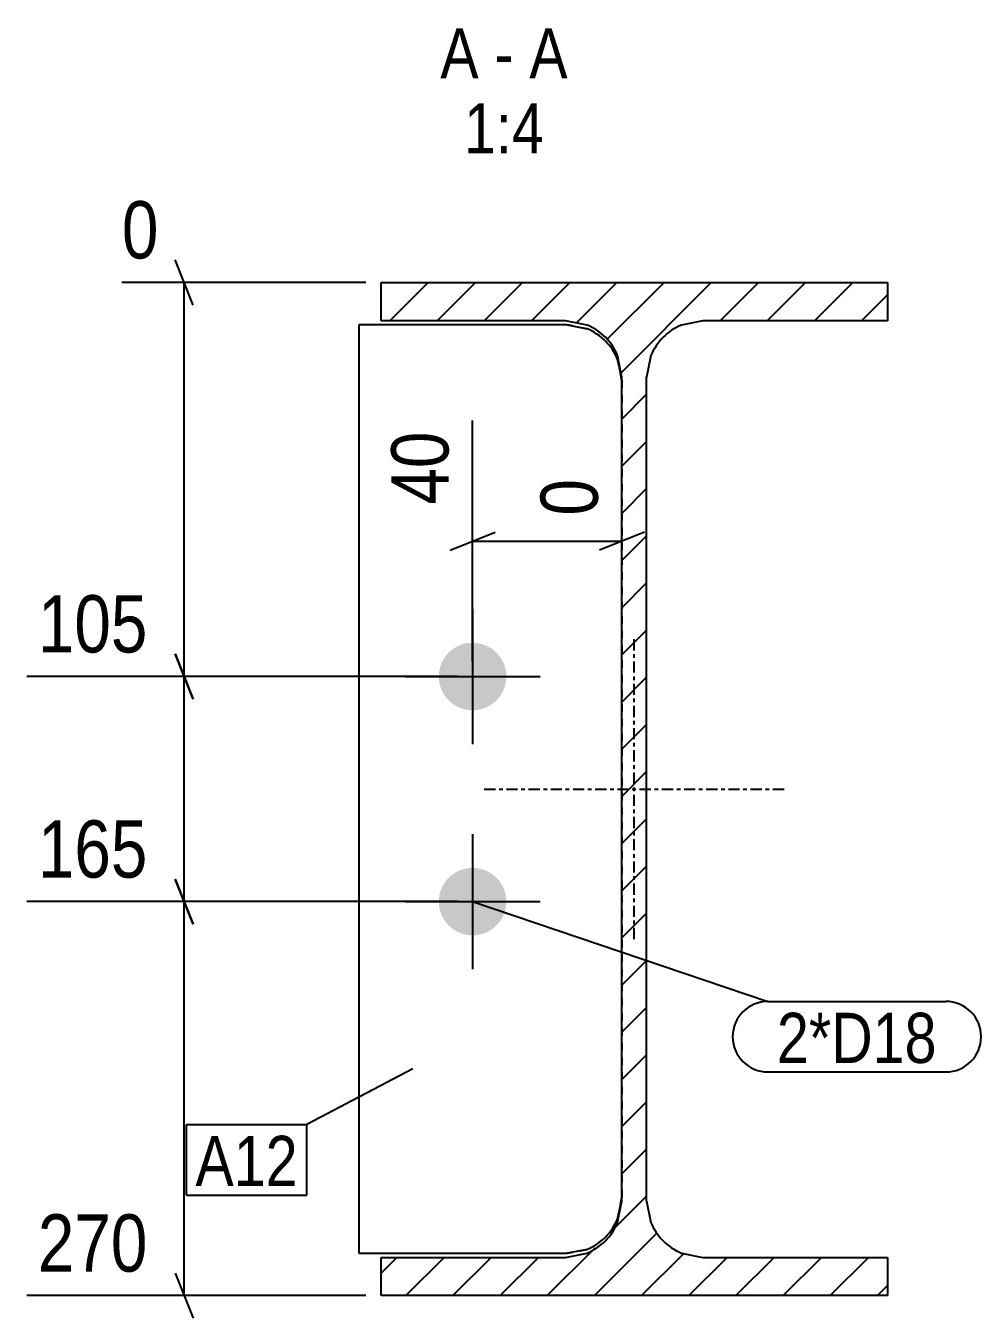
# Model space of a CAD drawing. Header units: millimetres. Extents: x 12 to 34442, y 10 to 1878.
# Drawn here: x 23550.1 to 23804.7, y 9.6 to 354 of the extents above; entities that cross this region are included whole.
import ezdxf

# ---------------------------------------------------------------- set-up
doc = ezdxf.new("R2010")
doc.units = ezdxf.units.MM
doc.linetypes.add('DXK_LINE_DOT2', pattern=[3.9198, 1.9599, -1.9599])
doc.linetypes.add('DXK_LINE_DOT3', pattern=[5.9187, 2.979, -0.9799, 0.9799, -0.9799])
for name, color, linetype in [('MÅLSÆTNING', 7, 'Continuous'), ('STÅL', 7, 'Continuous'), ('TEKST', 7, 'Continuous')]:
    doc.layers.add(name, color=color, linetype=linetype)
doc.styles.add('Arial Narrow', font='ARIALN.TTF', dxfattribs={"height": 0.2})

msp = doc.modelspace()

# ---------------------------------------------------------------- hatches: boundary and pattern name
at = {"layer": 'STÅL', "linetype": 'Continuous'}
h = msp.add_hatch(dxfattribs=at)
h.set_pattern_fill('', scale=2.8, style=0, pattern_type=0)
h.set_pattern_definition([(45, (23644.74, 285.6), (-6.28618, 6.28618), [])])
h.paths.add_polyline_path([(23779.74, 285.6), (23644.74, 285.6), (23644.74, 275.4), (23693.94, 275.4), (23699.68, 274.26), (23704.55, 271.01), (23707.8, 266.14), (23708.94, 260.4), (23708.94, 40.8), (23707.8, 35.06), (23704.55, 30.19), (23699.68, 26.94), (23693.94, 25.8), (23644.74, 25.8), (23644.74, 15.6), (23779.74, 15.6), (23779.74, 25.8), (23730.54, 25.8), (23724.8, 26.94), (23719.93, 30.19), (23716.68, 35.06), (23715.54, 40.8), (23715.54, 260.4), (23716.68, 266.14), (23719.93, 271.01), (23724.8, 274.26), (23730.54, 275.4), (23779.74, 275.4)])
for points in [[(23669.14, 189.6, -1), (23669.14, 171.6, -1)], [(23669.14, 129.6, -1), (23669.14, 111.6, -1)]]:
    msp.add_hatch(color=96, dxfattribs=at).paths.add_polyline_path(points)

# ---------------------------------------------------------------- linework, layer by layer
at = {"layer": 'MÅLSÆTNING', "color": 7, "linetype": 'Continuous'}
for p, q in [((23594.64, 279.6), (23589.84, 291.6)), ((23640.74, 285.6), (23575.69, 285.6)), ((23592.24, 180.6), (23592.24, 285.6)), ((23669.14, 184.6), (23669.14, 248.82)), ((23708.94, 207.2), (23708.94, 233.24)), ((23663.14, 214.29), (23675.14, 219.09)), ((23714.94, 219.09), (23702.94, 214.29)), ((23669.14, 216.69), (23708.94, 216.69)), ((23589.84, 186.6), (23594.64, 174.6)), ((23594.64, 174.6), (23589.84, 186.6)), ((23665.14, 180.6), (23550.36, 180.6)), ((23665.14, 180.6), (23550.36, 180.6)), ((23592.24, 120.6), (23592.24, 180.6)), ((23594.64, 114.6), (23589.84, 126.6)), ((23589.84, 126.6), (23594.64, 114.6)), ((23665.14, 120.6), (23550.36, 120.6)), ((23665.14, 120.6), (23550.36, 120.6)), ((23592.24, 15.6), (23592.24, 120.6)), ((23589.84, 21.6), (23594.64, 9.6)), ((23640.74, 15.6), (23550.36, 15.6))]:
    msp.add_line(p, q, dxfattribs=at)
at = {"layer": 'STÅL', "color": 2, "linetype": 'Continuous'}
for p, q in [((23644.74, 285.6), (23779.74, 285.6)), ((23644.74, 275.4), (23644.74, 285.6)), ((23779.74, 285.6), (23779.74, 275.4)), ((23638.94, 26.8), (23638.94, 274.4)), ((23638.94, 274.4), (23693.94, 274.4)), ((23693.94, 275.4), (23644.74, 275.4)), ((23699.68, 274.26), (23693.94, 275.4)), ((23693.94, 274.4), (23699.68, 273.26)), ((23730.54, 275.4), (23724.8, 274.26)), ((23779.74, 275.4), (23730.54, 275.4)), ((23708.94, 260.4), (23707.8, 266.14)), ((23716.68, 266.14), (23715.54, 260.4)), ((23707.8, 265.14), (23708.94, 259.4)), ((23708.94, 40.8), (23708.94, 260.4)), ((23715.54, 40.8), (23715.54, 260.4)), ((23708.94, 41.8), (23707.8, 36.06)), ((23707.8, 35.06), (23708.94, 40.8)), ((23715.54, 40.8), (23716.68, 35.06)), ((23699.68, 27.94), (23693.94, 26.8)), ((23693.94, 26.8), (23638.94, 26.8)), ((23644.74, 15.6), (23644.74, 25.8)), ((23644.74, 25.8), (23693.94, 25.8)), ((23693.94, 25.8), (23699.68, 26.94)), ((23724.8, 26.94), (23730.54, 25.8)), ((23730.54, 25.8), (23779.74, 25.8)), ((23779.74, 25.8), (23779.74, 15.6)), ((23779.74, 15.6), (23644.74, 15.6))]:
    msp.add_line(p, q, dxfattribs=at)
at = {"layer": 'STÅL', "color": 7, "linetype": 'DXK_LINE_DOT2'}
for p, q in [((23699.68, 273.26), (23693.94, 274.4)), ((23708.94, 259.4), (23707.8, 265.14)), ((23708.94, 259.4), (23708.94, 41.8)), ((23707.8, 36.06), (23708.94, 41.8)), ((23693.94, 26.8), (23699.68, 27.94))]:
    msp.add_line(p, q, dxfattribs=at)
at = {"layer": 'STÅL', "color": 96, "linetype": 'Continuous'}
for p, q in [((23669.14, 198.6), (23669.14, 162.6)), ((23651.14, 180.6), (23687.14, 180.6)), ((23669.14, 138.6), (23669.14, 102.6)), ((23651.14, 120.6), (23687.14, 120.6))]:
    msp.add_line(p, q, dxfattribs=at)
at = {"layer": 'STÅL', "color": 7, "linetype": 'DXK_LINE_DOT3'}
for p, q in [((23712.24, 110.6), (23712.24, 190.6)), ((23672.24, 150.6), (23752.24, 150.6))]:
    msp.add_line(p, q, dxfattribs=at)
at = {"layer": 'STÅL', "color": 2, "linetype": 'Continuous'}
for centre, start, end in [((23693.94, 260.4), 22.5, 67.5), ((23693.94, 259.4), 22.5, 67.5), ((23730.54, 260.4), 112.5, 157.5), ((23693.94, 41.8), 292.5, 337.5), ((23693.94, 40.8), 292.5, 337.5), ((23730.54, 40.8), 202.5, 247.5)]:
    msp.add_arc(centre, 15, start, end, dxfattribs=at)
at = {"layer": 'STÅL', "color": 7, "linetype": 'DXK_LINE_DOT2'}
for centre, start, end in [((23693.94, 259.4), 22.5, 67.5), ((23693.94, 41.8), 292.5, 337.5)]:
    msp.add_arc(centre, 15, start, end, dxfattribs=at)
at = {"layer": 'TEKST', "color": 7, "linetype": 'Continuous'}
for p, q in [((23669.14, 120.6), (23747.87, 94.01)), ((23747.87, 94.01), (23795.3, 94.01)), ((23653.23, 76.01), (23624.97, 61.22)), ((23747.87, 75.21), (23795.3, 75.21)), ((23592.88, 61.22), (23624.97, 61.22)), ((23592.88, 42.42), (23592.88, 61.22)), ((23624.97, 42.42), (23624.97, 61.22)), ((23592.88, 42.42), (23624.97, 42.42))]:
    msp.add_line(p, q, dxfattribs=at)
for centre, start, end in [((23747.87, 84.61), 90, 270), ((23795.3, 84.61), 270, 90)]:
    msp.add_arc(centre, 9.4, start, end, dxfattribs=at)

# ---------------------------------------------------------------- wipeouts: each hides what was drawn before it
at = {"color": 0, "linetype": 'Continuous'}
for points, layer in [([(23585.73, 183.8), (23585.73, 206.2), (23550.08, 206.2), (23550.08, 183.8)], 'MÅLSÆTNING'), ([(23585.73, 123.8), (23585.73, 146.2), (23550.08, 146.2), (23550.08, 123.8)], 'MÅLSÆTNING'), ([(23585.73, 18.8), (23585.73, 41.2), (23550.08, 41.2), (23550.08, 18.8)], 'MÅLSÆTNING'), ([(23670.77, 340), (23670.77, 354), (23660.55, 354), (23660.55, 340)], 'TEKST'), ([(23680.07, 340), (23680.07, 354), (23674.97, 354), (23674.97, 340)], 'TEKST'), ([(23694.5, 340), (23694.5, 354), (23684.27, 354), (23684.27, 340)], 'TEKST'), ([(23688.19, 320), (23688.19, 334), (23666.86, 334), (23666.86, 320)], 'TEKST')]:
    msp.add_wipeout(points, dxfattribs=at).dxf.layer = layer
at = {"color": 0}
msp.add_wipeout([(23622.57, 44.82), (23622.57, 58.82), (23595.28, 58.82), (23595.28, 44.82)], dxfattribs=at).dxf.layer = 'TEKST'

# ---------------------------------------------------------------- next in the draw order: texts
at = {"layer": 'MÅLSÆTNING', "color": 3, "linetype": 'Continuous', "style": 'Arial Narrow'}
for s, p in [('105', (23553.28, 187)), ('165', (23553.28, 127)), ('270', (23553.28, 22))]:
    msp.add_text(s, height=15.271, dxfattribs=at).set_placement(p)
at = {"layer": 'TEKST', "color": 3, "linetype": 'Continuous', "style": 'Arial Narrow'}
for s, height, p in [('A', 13.36, (23660.55, 340)), ('A', 13.36, (23684.27, 340)), ('-', 13.36, (23674.97, 340)), ('1:4', 13.362, (23666.86, 320))]:
    msp.add_text(s, height=height, dxfattribs=at).set_placement(p)

# ---------------------------------------------------------------- next in the draw order: wipeouts: each hides what was drawn before it
at = {"color": 0, "linetype": 'Continuous'}
for points in [[(23588.64, 288.8), (23588.64, 311.2), (23572.49, 311.2), (23572.49, 288.8)], [(23665.94, 249.1), (23643.54, 249.1), (23643.54, 223.2), (23665.94, 223.2)], [(23705.74, 236.44), (23683.34, 236.44), (23683.34, 220.29), (23705.74, 220.29)]]:
    msp.add_wipeout(points, dxfattribs=at).dxf.layer = 'MÅLSÆTNING'
at = {"color": 0}
for points in [[(23792.9, 77.61), (23792.9, 91.61), (23750.27, 91.61), (23750.27, 77.61)], [(23622.57, 44.82), (23622.57, 58.82), (23595.28, 58.82), (23595.28, 44.82)]]:
    msp.add_wipeout(points, dxfattribs=at).dxf.layer = 'TEKST'

# ---------------------------------------------------------------- next in the draw order: texts
at = {"layer": 'MÅLSÆTNING', "color": 3, "linetype": 'Continuous', "style": 'Arial Narrow'}
msp.add_text('0', height=15.27, dxfattribs=at).set_placement((23575.69, 292))
for s, height, p in [('40', 15.271, (23662.74, 226.4)), ('0', 15.27, (23702.54, 223.49))]:
    msp.add_text(s, height=height, rotation=90.0002, dxfattribs=at).set_placement(p)
at = {"layer": 'TEKST', "color": 3, "style": 'Arial Narrow'}
msp.add_text('A12', height=13.362, dxfattribs=at).set_placement((23595.28, 44.82))

# ---------------------------------------------------------------- next in the draw order: wipeouts: each hides what was drawn before it
at = {"color": 0}
msp.add_wipeout([(23792.9, 77.61), (23792.9, 91.61), (23750.27, 91.61), (23750.27, 77.61)], dxfattribs=at).dxf.layer = 'TEKST'

# ---------------------------------------------------------------- next in the draw order: texts
at = {"layer": 'TEKST', "color": 3, "style": 'Arial Narrow'}
msp.add_text('2*D18', height=13.362, dxfattribs=at).set_placement((23750.27, 77.61))

doc.saveas('drawing.dxf')
